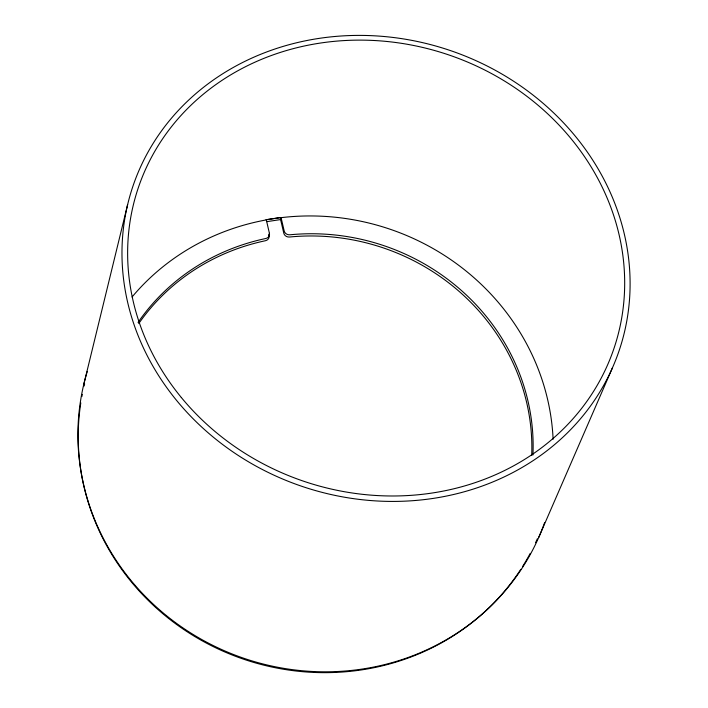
<?xml version="1.0" encoding="UTF-8"?>
<svg xmlns="http://www.w3.org/2000/svg" width="708" height="708" viewBox="0 0 708 708"><rect width="100%" height="100%" fill="white"/><g stroke="black" fill="none" stroke-linecap="round" stroke-linejoin="round"><path stroke-width="1.06" d="M138.75 323.565A214.993 203.78 18.6 0 1 265.447 240.72A5.053 4.531 10.1 0 0 269.058 235.525L269.412 233.295L266.314 219.896A236.853 224.471 18.6 0 0 132.06 296.988M531.699 455.474A214.993 203.78 18.6 0 0 289.475 237.021A5.036 4.505 11.9 0 1 283.811 233.259L280.598 219.569L280.952 217.498L266.199 219.728L280.952 217.498M83.836 384.17L127.635 204.577M538.673 537.54L612.367 368.001A256.632 230.189 18.6 0 0 338.628 36.179A256.632 230.189 18.6 0 0 177.097 401.038A256.632 230.189 18.6 0 0 612.367 368.001M266.81 221.657L280.598 219.569M268.854 234.667L269.058 235.525M544.638 522.566A240.897 228.321 18.6 0 1 246.065 659.024A240.897 228.321 18.6 0 1 87.27 371.47M269.412 233.295A5.071 4.54 10.1 0 1 265.792 238.499A215.763 204.408 18.6 0 0 138.06 322.423M553.107 439.261A236.853 224.471 18.6 0 0 281.076 217.666L284.209 231.029A5.053 4.513 11.9 0 0 289.899 234.791A215.763 204.408 18.6 0 1 532.938 454.996M537.328 538.815A240.039 227.622 18.6 0 1 535.549 542.744M530.212 553.408A240.039 227.622 18.6 0 1 522.548 566.577M520.787 569.338A240.039 227.622 18.6 0 1 235.605 656.325A240.039 227.622 18.6 0 1 80.8 402.896M81.898 396.515A240.039 227.622 18.6 0 1 82.296 394.4M84.128 386.002A240.039 227.622 18.6 0 1 84.641 383.878M181.319 397.498A251.03 225.162 18.6 0 0 607.19 365.797A251.03 225.162 18.6 0 0 339.946 40.86A251.03 225.162 18.6 0 0 181.319 397.498"/></g></svg>
